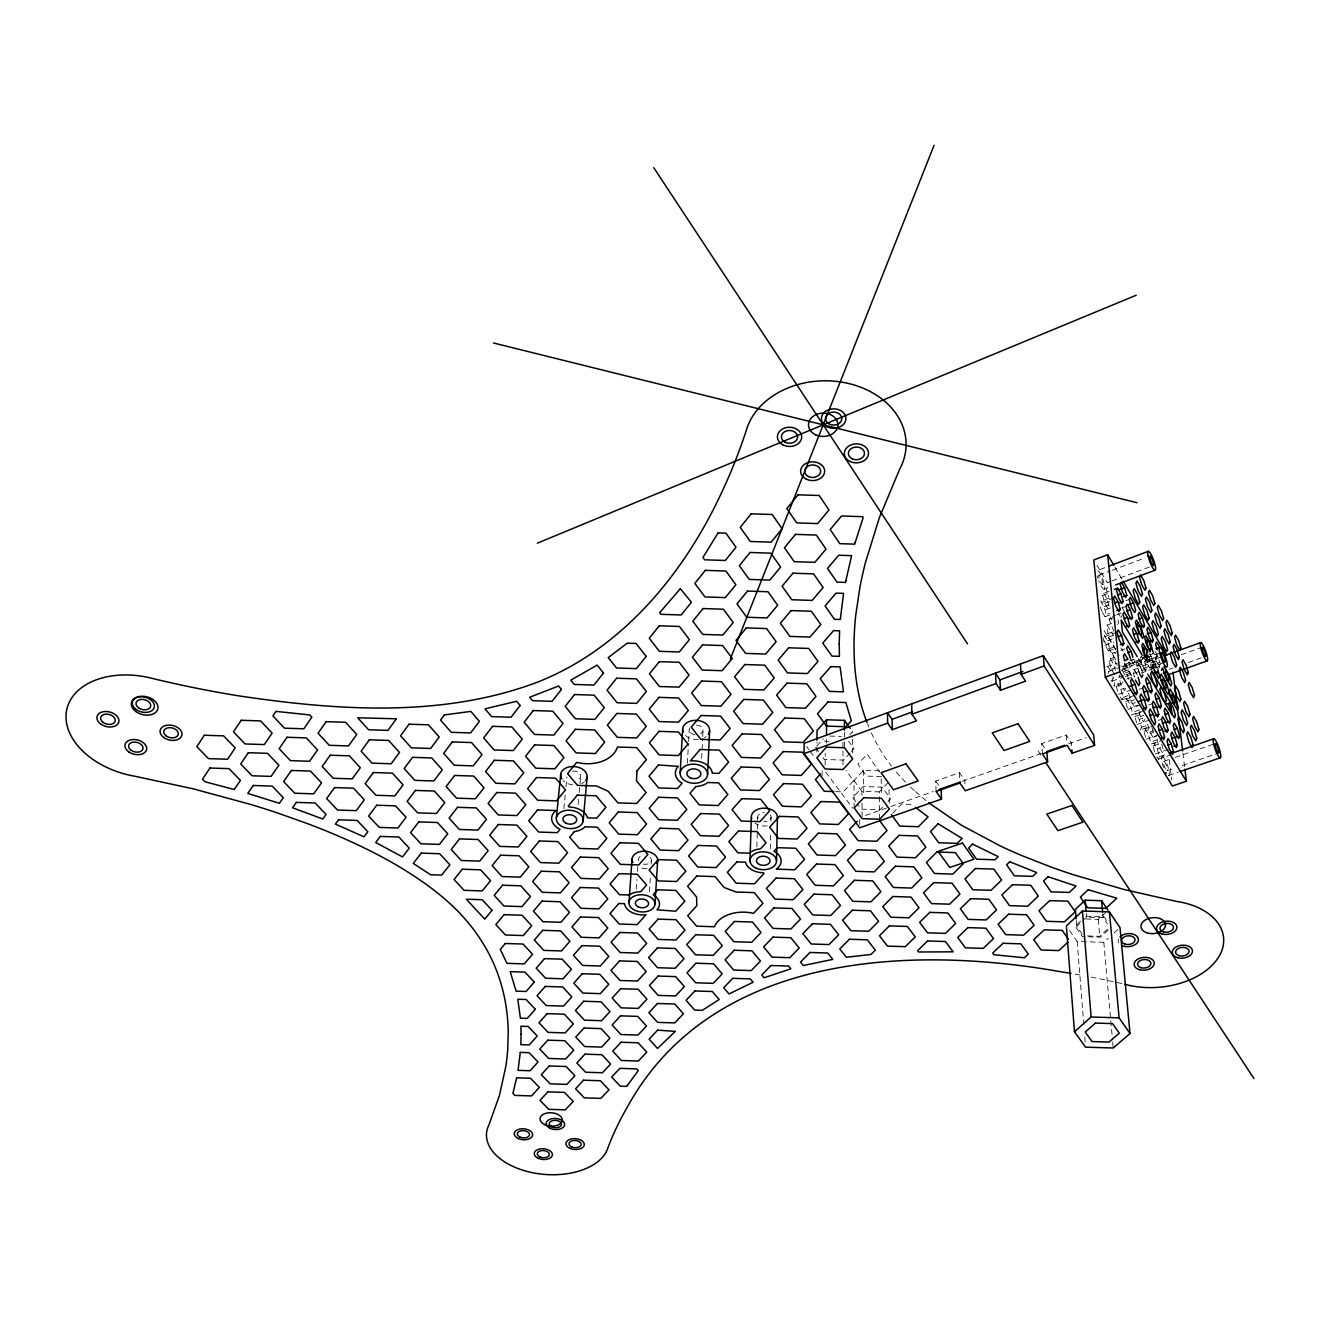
<?xml version="1.0" encoding="UTF-8"?>
<svg xmlns="http://www.w3.org/2000/svg" width="1320" height="1320" viewBox="0 0 1320 1320"><rect width="100%" height="100%" fill="white"/><g stroke="black" fill="none" stroke-linecap="round" stroke-linejoin="round"><path stroke-width="0.75" stroke-dasharray="5 3.75" d="M826.485 743.242L826.501 739.332M822.079 776.028L822.112 770.863M825.132 765.055L825.198 753.324M816.849 751.954L816.932 742.17M770.335 848.892L770.715 833.019M770.995 821.106L771.094 817.13M756.855 846.895L757.301 831.022M757.35 829.042L757.696 817.13M701.662 758.307L702.653 738.408M702.751 736.411L703.032 730.438M687.39 763.29L688.462 743.391M688.561 741.394L689.221 729.448M649.39 891.825L650.413 876.001M651.189 864.138L651.437 860.195M636.24 889.234L636.916 879.351M637.477 871.447L638.022 863.528M578.111 804.358L579.018 794.426M579.199 792.445L580.668 776.572M563.871 808.714L565.207 794.821M565.983 786.885L566.94 776.968M1156.815 756.591L1158.448 759.231L1159.472 756.64L1157.244 748.77L1154.01 743.473L1157.508 742.252M1154.637 751.971L1152.97 746.047L1154.01 743.473M1147.575 724.135L1149.786 731.973L1153.053 737.303L1154.076 734.778M1145.611 737.303L1143.945 731.362L1145.017 728.821L1150.297 726.973M1140.397 729.894L1141.486 727.353L1139.259 719.433L1135.943 714.005L1141.239 712.14M1144.72 719.433L1143.648 721.941L1140.348 716.545L1138.137 708.675M1160.247 664.141L1159.257 666.418L1141.14 673.134M1136.619 722.881L1134.837 716.512L1135.943 714.005M1156.98 654.605L1155.924 656.931L1158.184 664.834M1128.583 693.033L1130.811 700.953L1134.144 706.398L1135.233 703.939M1153.218 668.811L1151.024 661.122L1152.063 658.845L1156.336 668.035M1142.575 650.974L1147.344 661.93L1148.367 659.703L1146.238 652.195M1130.959 659.719L1133.418 663.779L1147.245 658.795L1148.284 656.518L1147.195 652.674M1127.395 707.899L1125.613 701.497L1126.752 699.022L1132.082 697.125M1139.424 673.761L1137.246 666.088L1138.318 663.795L1158.085 656.552L1159.702 662.244M1120.234 697.108L1121.934 699.88L1123.089 697.389L1120.861 689.419L1117.462 683.875L1122.808 681.945M1140.101 674.668L1136.223 664.042L1137.328 661.699L1140.628 667.194L1142.295 673.084M1134.457 676.88L1133.121 672.111L1134.226 669.735L1137.576 675.262L1134.045 676.533M1125.647 688.248L1124.508 690.673L1121.142 685.162L1118.914 677.226L1120.07 674.817M1140.249 658.383L1141.305 656.139L1144.473 661.468L1146.618 669.025L1145.595 671.319L1142.394 665.989L1140.249 658.383L1153.911 653.449L1156.072 661.072L1159.818 667.59M1133.418 663.779L1134.491 661.501L1132.329 653.829M1123.683 671.55L1129.045 669.636L1130.168 667.243L1128.385 660.874M1117.628 691.135L1116.291 686.317L1117.462 683.875M1137.328 661.699L1123.287 666.765L1122.149 669.124L1136.223 664.042M1117.297 665.395L1114.773 661.237L1112.545 653.334L1113.717 651.024L1115.4 653.796M1114.773 674.767L1111.374 669.19L1109.13 661.204L1110.334 658.845L1119.211 655.628M1105.912 646.717L1108.486 650.925L1109.674 648.598L1107.464 640.695L1104.048 635.085L1112.909 631.851M1120.911 617.644L1122.016 615.499M1117.628 624.673L1118.749 622.495L1117.132 616.754M1113.783 631.224L1109.097 619.294L1110.268 617.1L1115.482 615.169M1102.53 612.546L1105.054 616.737L1106.243 614.542L1109.741 613.255M1107.595 587.284L1106.44 589.363L1108.585 597.019M1103.751 593.356L1107.084 598.933L1109.245 606.622L1108.091 608.784L1104.741 603.207L1102.563 595.485L1103.751 593.356L1108.948 591.426M816.799 746.014L823.284 738.82M849.849 734.613L852.605 731.593L852.637 737.467M850.162 752.961L843.629 760.089L824.422 759.462L819.967 753.456M851.466 751.542L854.073 748.688L848.562 741.114M854.155 807.939L854.007 780.598L863.544 770.335L881.067 770.896M879.697 819.225L879.301 791.901L888.904 781.72M882.766 807.015L880.159 809.754L861.316 809.143L857.637 804.193M887.964 801.537L890.571 798.798L882.073 787.132L863.082 786.522L852.736 797.577L856.416 802.543M892.716 813.334L901.857 803.781L912.483 804.919M1080.568 921.195L1075.189 926.178L1082.416 936.639L1100.319 937.2L1111.176 927.316M1082.251 934.197L1076.757 926.244L1080.981 922.35M1082.383 921.047L1086.607 917.136L1103.107 917.664L1107.447 924.082M1086.03 919L1098.24 919.397L1106.671 911.641M1087.449 935.929L1099.725 936.326L1108.206 928.587M1069.612 930.583L1077.169 941.474L1103.817 942.315L1108.239 938.305M1114.13 932.959L1120.003 927.63M1104.791 567.683L1097.25 570.537A9.966 2.195 69.8 0 1 1102.711 578.903A9.966 2.195 69.8 0 1 1104.213 589.198L1107.991 587.779M1098.999 575.19L1110.318 570.949M1112.199 570.24L1144.275 558.195M1102.447 584.545A4.983 1.089 69.8 0 0 1100.781 577.219A4.983 1.089 69.8 0 0 1098.982 577.83A4.983 1.089 69.8 0 0 1102.447 584.545L1110.021 581.707M1111.918 580.998L1151.551 566.181M1102.563 595.485L1109.526 592.894M1109.427 597.927L1100.698 601.178L1104.064 606.788L1106.243 614.542M1101.243 602.679L1113.519 598.125M1104.741 603.207L1109.955 601.26M1104.064 606.788L1111.044 604.197M1125.778 600.732L1129.21 599.462M1110.45 607.893L1101.688 611.143L1099.494 603.339M1122.528 607.645L1125.993 606.358M1105.054 616.737L1110.318 614.807M1116.588 614.839L1122.445 612.612M1109.097 619.294L1116.076 616.72M1115.796 649.457L1108.354 637.164L1107.133 625.119L1115.911 621.885M1104.625 636.735L1117.05 632.181M1108.354 637.164L1113.634 635.233M1107.464 640.695L1114.525 638.121M1105.071 645.315L1113.948 642.064M1109.674 648.598L1114.971 646.668M1108.486 650.925L1115.582 648.334M1112.545 653.334L1124.92 648.846M1109.13 661.204L1116.274 658.63M1106.985 666.6L1117.281 663.135M1143.005 655.529L1148.103 653.68L1150.066 660.066L1148.994 662.442L1145.628 656.815M1129.87 660.611L1133.385 659.323L1132.279 661.683L1121.67 665.511M1144.193 656.634L1153.878 653.136M1111.374 669.19L1120.301 665.973M1134.491 661.501L1148.284 656.518M1108.668 671.467L1120.003 667.375M1121.901 666.699L1159.686 653.053M1148.367 659.703L1158.02 656.221M1121.291 670.444L1130.168 667.243M1147.344 661.93L1160.907 657.046M1137.246 666.088L1151.024 661.122M1142.394 665.989L1156.072 661.072M1125.382 672.919L1140.628 667.194M1152.756 668.332A4.818 1.023 70.3 0 1 1152.657 665.016L1160.28 662.277M1181.301 654.72L1202.322 647.146M1118.914 677.226L1124.244 675.312M1126.026 674.668L1133.121 672.111M1138.318 663.795L1141.536 669.141L1155.247 664.207M1112.051 681.219L1123.402 677.143M1125.284 676.451L1163.101 662.871M1126.966 679.058L1132.279 677.16M1123.205 682.688L1113.75 686.087A10.312 2.359 70.3 0 0 1112.958 676.665M1116.291 686.317L1123.452 683.743M1169.19 669.322L1173.001 667.953M1188.297 662.475L1205.506 656.304M1120.861 689.419L1124.426 688.132M1118.535 694.337L1131.075 689.865M1139.193 689.255L1142.724 688M1123.089 697.389L1130.217 694.848M1121.934 699.88L1136.239 694.782M1125.613 701.497L1132.741 698.973M1130.811 700.953L1134.342 699.699M1126.752 699.022L1130.101 704.5L1135.431 702.619M1134.144 706.398L1137.675 705.144M1127.841 709.483L1140.332 705.061M1148.697 704.929L1152.211 703.692M936.078 791.439L935.715 781.11L959.458 772.712L964.821 780.417L964.97 783.865M1042.437 753.967L1041.678 743.606L1066.18 734.943L1071.312 742.896L1071.741 748.06M1139.44 709.945L1132.329 712.453L1130.101 704.5M1131.224 714.962L1145.463 709.929M1134.837 716.512L1141.932 714.005M1140.348 716.545L1143.879 715.308M865.491 815.43L888.772 807.23M890.72 806.536L933.372 791.505M962.313 781.308L1041.529 753.39M1068.573 743.853L1086.228 737.632M1139.259 719.433L1142.79 718.179M1137.064 724.465L1149.489 720.093M1158.085 720.439L1161.583 719.202M1141.486 727.353L1148.549 724.861M1142.163 729.267L1152.805 725.538M1143.945 731.362L1149.241 729.498M1149.786 731.973L1153.301 730.752M1145.017 728.821L1148.301 734.184L1153.581 732.336M1146.172 739.283L1158.547 734.959M1153.053 737.303L1156.551 736.065M1157.574 739.612L1150.528 742.071L1148.301 734.184M1151.238 744.018L1161.831 740.338M1152.97 746.047L1159.999 743.589M1157.244 748.77L1160.758 747.565M1155.181 753.934L1169.272 749.051M1159.472 756.64L1166.484 754.215M1163.679 767.679A9.982 2.211 70.8 0 1 1162.145 756.607L1165.972 755.287M1158.448 759.231L1172.506 754.363M1163.794 761.327L1173.332 758.027M1175.245 757.366L1215.341 743.539M1167.061 770.748L1174.717 768.124M1182.357 765.501L1218.64 753.027M1168.711 775.467L1178.265 772.183M881.578 776.572L866.613 776.094L857.934 764.214L867.174 754.231L879.549 771.886M854.007 780.598L861.927 791.34L879.301 791.901M835.642 791.637L843.232 791.868L853.545 780.763L845.922 770.418M1085.964 916.212L1104.032 916.789L1107.101 921.294M829.752 736.065L841.368 736.444M829.191 741.724L825.247 741.609L822.904 738.408M925.914 800.563L914.166 790.449M825.677 772.134L852.687 808.12M806.553 746.526L808.945 749.743M810.15 751.361L814.935 757.779M815.496 747.45L818.845 751.954M935.715 781.11L938.966 785.713M1038.097 750.932L1041.48 756.079M1041.678 743.606L1044.796 748.341M1110.334 658.845L1113.734 664.422L1115.4 670.379M1123.287 666.765L1126.603 672.243L1128.814 680.081M1104.18 640.843L1115.911 660.099M1122.297 670.61L1125.498 675.873M1125.647 664.026L1129.045 669.636M1124.293 663.481L1131.735 675.757M1104.064 630.531L1115.73 649.803M1124.227 663.812L1131.652 676.071M1107.133 625.119L1113.486 635.63M1120.911 647.922L1123.023 651.42M1129.375 661.947L1137.856 675.988M1110.268 617.1L1111.935 619.872M1143.268 656.931L1150.628 669.256M1138.285 658.416L1146.734 672.507M1144.803 654.72L1147.245 658.795M1118.452 613.536L1120.086 616.275M1096.953 565.24L1107.397 582.796M1122.016 607.398L1124.112 610.913M1149.176 653.087L1158.58 668.893M1157.359 668.151L1154.059 662.59L1152.987 664.966L1154.356 669.751M1154.918 651.206L1158.613 657.376M1114.889 567.088L1122.149 579.431M868.774 726.99L867.586 724.053M1141.536 669.141L1142.609 672.969M1161.699 744.084L1163.349 749.925L1162.342 752.482L1159.125 747.219L1156.914 739.398M1151.881 726.957L1153.532 732.814M1102.843 637.379L1104.51 643.335M1182.901 752.977L1184.65 767.118M1169.289 759.775L1171.665 779.971M1102.777 913.902L1103.107 917.664M1103.817 942.315L1112.479 1039.896M1112.661 1041.926L1113.205 1048.014M1098.24 919.397L1099.725 936.326M1086.294 913.374L1086.607 917.136M1066.18 734.943L1066.741 741.84M1076.295 920.601L1076.757 926.244M1077.169 941.474L1083.819 1024.799M1084.793 1036.992L1085.436 1045.11M959.458 772.712L959.904 783.04M889.053 789.541L889.284 803.203M881.182 778.717L881.413 794.343M863.544 770.335L863.775 795.729M861.927 791.34L861.96 795.25M862.026 803.055L862.125 816.717M859.683 819.538L859.749 827.788M852.637 739.414L852.72 757.02M844.486 732.088L844.503 739.909M844.503 741.873L844.503 747.747M842.968 742.17L843.001 769.543M646.866 868.445A12.837 8.613 3.8 0 1 640.398 867.768M649.918 857.224A6.583 4.422 3.8 0 1 650.48 862.372A6.583 4.422 3.8 0 1 643.451 864.138M638.583 860.937A6.583 4.422 3.8 0 1 643.615 855.492M767.217 825.874A13.051 8.943 1.5 0 1 755.089 823.251M770.286 815.017A6.699 4.587 1.5 0 1 770.005 819.703A6.699 4.587 1.5 0 1 763.851 821.683M758.027 818.466A6.699 4.587 1.5 0 1 764.263 812.526M584.413 781.852A13.283 9.174 5.5 0 1 581.641 783.601M572.698 784.839A13.283 9.174 5.5 0 1 563.178 780.615M572.467 771.078A6.814 4.702 5.5 0 1 580.255 774.394A6.814 4.702 5.5 0 1 577.269 780.037M706.183 736.56A13.513 9.553 3.1 0 1 704.385 737.698M698.28 739.414A13.513 9.553 3.1 0 1 684.75 734.745M696.564 725.043A6.93 4.901 3.1 0 1 702.884 729.019A6.93 4.901 3.1 0 1 699.534 734.299M694.98 734.745A6.93 4.901 3.1 0 1 689.667 727.98M871.332 732.814A295.564 211.15 -7.4 0 0 887.106 760.32L887.7 761.029A295.07 210.969 -7.3 0 0 891.544 766.194M914.216 790.433A295.07 210.969 -7.3 0 1 910.47 786.951M905.652 782.199A295.07 210.969 -7.3 0 1 894.597 769.989M1075.123 974.143A595.221 327.046 -0.2 0 1 1083.176 975.595M1091.195 977.114A595.221 327.046 -0.2 0 1 1122.792 983.812M1118.7 942.727A10.164 6.534 -4.8 0 1 1118.452 939.064M1112.067 677.869A5.164 1.188 70.3 0 1 1112.199 681.136A5.164 1.188 70.3 0 1 1110.417 679.42M1108.371 673.365A5.164 1.188 70.3 0 1 1108.965 671.55M1165.494 768.982A4.983 1.105 70.8 0 1 1163.497 761.986A4.983 1.105 70.8 0 1 1165.873 764.148A4.983 1.105 70.8 0 1 1167.243 770.583M1152.657 665.016A4.818 1.023 70.3 0 1 1154.769 668.135M1104.213 589.198A9.966 2.195 69.8 0 1 1098.751 580.849M1097.778 577.945A9.966 2.195 69.8 0 1 1097.25 575.965M1151.832 668.943A9.636 2.062 70.3 0 1 1151.056 660.479A9.636 2.062 70.3 0 1 1155.94 668.316M1162.145 756.607A9.982 2.211 70.8 0 1 1167.853 766.375A9.982 2.211 70.8 0 1 1168.183 775.401M1107.166 666.6A10.312 2.359 70.3 0 1 1110.83 671.368"/><path stroke-width="1.5" d="M826.518 735.421L826.601 719.779L844.453 720.357L850.278 728.392M816.948 740.223L817.03 730.438L826.601 719.779M804.012 753.654L804.144 743.325L1043.344 655.594L1093.686 735.009L1094.626 745.371L1072.17 753.241L1067.022 745.288L1042.437 753.967L1047.634 761.855L965.283 790.746L959.904 783.04L936.078 791.439L941.506 799.095L859.749 827.788L804.012 753.654L887.65 723.112L887.469 712.767L892.089 719.317L892.287 729.663L916.525 720.836L911.939 714.236L911.658 703.89M776.506 860.805L777.447 817.13M750.007 860.788L751.344 817.13M707.569 774.543A13.728 9.553 3 0 0 687.605 765.039A13.728 9.553 3 0 0 686.433 781.539A13.728 9.553 3 0 0 707.569 774.543L709.615 730.736M680.163 772.942L682.638 729.135M654.951 904.266A13.018 8.58 3.7 0 0 636.042 895.471A13.018 8.58 3.7 0 0 634.87 910.305A13.018 8.58 3.7 0 0 654.951 904.266L657.657 860.772M628.963 902.5L632.065 859.006M583.176 820.941A13.497 9.157 5.4 0 0 564.168 810.777A13.497 9.157 5.4 0 0 561.99 826.501A13.497 9.157 5.4 0 0 583.176 820.941L587.087 777.265M556.38 817.938L560.703 774.279M1177.242 745.107L1176.285 747.648L1173.084 742.368L1170.856 734.547L1171.847 732.039L1175.031 737.319L1177.242 745.107L1173.777 746.311M1173.496 751.789L1172.506 754.363L1169.272 749.051L1167.028 741.147L1168.035 738.589L1171.269 743.919L1173.496 751.789L1169.982 752.994M1179.585 736.114L1178.645 738.606L1175.476 733.359L1173.265 725.604L1174.239 723.145L1177.39 728.392L1179.585 736.114L1176.136 737.303M730.372 658.828L934.098 145.249M1168.051 729.894L1167.061 732.402L1163.811 727.072L1161.583 719.202L1162.606 716.727L1165.824 722.073L1168.051 729.894L1164.553 731.115M1170.559 721.099L1169.57 723.574L1166.368 718.261L1164.157 710.473L1165.164 708.048L1168.349 713.361L1170.559 721.099L1167.094 722.32M1164.62 737.154L1163.597 739.728L1160.33 734.349L1158.085 726.412L1159.109 723.888L1162.375 729.267L1164.62 737.154L1161.089 738.391M1175.41 702.058L1174.47 704.434L1171.335 699.188L1169.157 691.548L1170.114 689.221L1173.249 694.468L1175.41 702.058L1172.011 703.263M1158.745 714.499L1157.722 716.991L1154.439 711.579L1152.211 703.692L1153.251 701.25L1156.518 706.645L1158.745 714.499L1155.231 715.737M1161.418 705.919L1160.412 708.361L1157.178 702.982L1154.95 695.178L1155.99 692.769L1159.224 698.148L1161.418 705.919L1157.953 707.157M1168.299 681.664L1169.272 679.355L1167.111 671.814L1163.25 673.2M1166.467 687.043L1165.494 689.386L1162.326 684.073L1160.148 676.417L1161.138 674.107L1164.306 679.42L1166.467 687.043L1163.052 688.264M1166.27 670.312L1165.263 672.672L1167.507 680.542M1161.468 670.362L1162.491 668.003M1149.341 698.923L1148.268 701.382L1144.951 695.92L1142.724 688L1143.796 685.575L1147.097 691.036L1149.341 698.923L1145.809 700.178M1146.552 707.421L1145.463 709.929L1142.113 704.434L1139.87 696.432L1140.958 693.973L1144.291 699.468L1146.552 707.421L1142.988 708.691M1152.195 690.574L1151.139 692.983L1147.872 687.538L1145.645 679.701L1146.717 677.325L1149.984 682.77L1152.195 690.574L1148.697 691.812M1137.361 692.307L1136.239 694.782L1132.857 689.221L1130.597 681.186L1131.735 678.744L1135.101 684.321L1137.361 692.307L1133.797 693.577M1142.84 675.048L1141.767 677.424L1140.101 674.668M1150.099 650.991L1151.122 648.747L1148.961 641.14L1145.545 642.378M1153.251 640.183L1152.245 642.394L1149.06 637.015L1146.899 629.442L1147.938 627.264L1151.106 632.643L1153.251 640.183L1149.852 641.421M1147.558 638.715L1146.486 641.009L1148.746 648.945M1139.044 640.992L1137.955 643.236L1134.672 637.741L1132.494 629.986L1133.583 627.775L1136.85 633.27L1139.044 640.992L1135.58 642.246M1140.826 635.382L1141.882 633.171L1139.721 625.531L1136.289 626.785M1144.522 625.399L1143.483 627.577L1140.265 622.132L1138.104 614.526L1139.16 612.397L1142.378 617.826L1144.522 625.399L1141.123 626.654M1138.038 622.628L1136.932 624.888L1139.193 632.857M1123.832 643.434L1122.676 645.744L1119.294 640.117L1117.05 632.181L1118.222 629.904L1121.604 635.53L1123.832 643.434L1120.284 644.721M1129.689 625.267L1128.567 627.495L1125.25 621.934L1123.056 614.146L1124.178 611.968L1127.495 617.529L1129.689 625.267L1126.207 626.554M1132.56 617.43L1131.455 619.591L1128.171 614.064L1125.993 606.358L1127.099 604.213L1130.382 609.757L1132.56 617.43L1129.095 618.684M1120.218 609.378L1119.08 611.572L1115.714 605.946L1113.519 598.125L1114.674 595.98L1118.024 601.606L1120.218 609.378L1116.72 610.682M1123.105 601.491L1121.984 603.636L1118.667 598.042L1116.472 590.304L1117.611 588.192L1120.928 593.785L1123.105 601.491L1119.64 602.778M1126.785 595.337L1125.679 597.448L1122.396 591.888L1120.218 584.232L1121.34 582.153L1124.623 587.713L1126.785 595.337L1123.353 596.607M820.578 773.933L815.446 779.542L824.257 791.257L833.745 791.571M857.257 821.287L849.618 829.372L858.115 840.659L876.711 841.252L886.99 830.577L879.78 820.826M1108.074 910.355L1101.59 900.718L1085.188 900.191L1075.404 909.315L1076.147 918.72M1082.416 911.014L1066.362 925.914L1074.464 1031.728L1085.601 1047.156L1113.205 1048.014L1130.019 1033.494L1120.003 927.63L1109.41 911.872L1082.416 911.014L1091.145 1017.01L1074.464 1031.728M1067.979 942.199L1058.888 950.565L1041.084 950.004L1033.725 939.675L1044.268 929.824L1062.237 930.385L1068.457 939.328M537.339 543.18L1136.207 295.234M1113.849 565.323L1107.628 554.746L1093.818 559.961L1105.285 677.127L1172.374 786.027L1186.383 781.259L1184.898 769.131M1108.569 566.264L1148.186 551.364M1115.549 584.958L1155.181 570.174M1114.146 589.479L1117.611 588.192M1119.476 589.628L1124.623 587.713M1117.462 595.072L1120.928 593.785M1114.525 602.91L1118.024 601.606M1128.418 604.741L1133.55 602.861L1135.695 610.451L1134.622 612.595L1131.372 607.101L1129.21 599.462L1130.299 597.349L1133.55 602.861M1126.933 611.028L1130.382 609.757M1124.013 618.799L1127.495 617.529M1138.962 619.08L1142.378 617.826M892.089 719.317L912.532 711.843M1020.459 663.993L1021.152 674.355L1025.557 681.153L1000.527 690.261L999.916 679.899L1022.934 671.484M1118.073 636.817L1121.604 635.53M911.939 714.236L996.072 683.512L995.478 673.15L999.916 679.899M1021.152 674.355L1044.12 665.973L1043.344 655.594M1133.385 634.524L1136.85 633.27M1138.45 634.425L1141.882 633.171M1147.228 634.062L1151.106 632.643M1127.643 652.74L1131.174 651.453L1132.841 657.36M1142.658 650.083L1146.106 648.829L1147.195 652.674M1147.707 649.985L1151.122 648.747M1155.891 648.697L1159.736 647.312L1156.601 641.982L1155.611 644.177L1157.227 649.836M1124.376 660.577L1127.94 659.29L1124.557 653.697L1123.402 656.04L1124.755 660.841M1164.421 655.66L1200.722 642.576M1105.285 677.127L1119.739 671.913L1107.628 554.746M1153.993 673.101L1157.426 671.863L1156.419 674.173L1154.01 670.147M1129.755 686.218L1135.101 684.321M1168.86 674.553L1207.107 660.891A9.702 1.897 70.3 0 0 1203.955 646.899A9.702 1.897 70.3 0 0 1200.655 647.41A9.702 1.897 70.3 0 0 1207.107 660.891M1146.486 684.007L1149.984 682.77M1160.89 680.641L1164.306 679.42M1165.395 680.74L1169.272 679.355M1143.582 692.29L1147.097 691.036M1138.978 701.349L1144.291 699.468M1155.743 699.385L1159.224 698.148M1169.355 695.855L1173.249 694.468M1153.02 707.883L1156.518 706.645M1165.477 704.534L1170.625 702.718L1151.683 671.022M939.13 789.476L960.382 781.985M1047.321 751.344L1064.712 745.222M1149.852 715.688L1153.383 714.45L1155.627 722.37L1154.587 724.911L1151.271 719.466L1149.027 711.496L1150.083 709.005L1153.383 714.45M1164.9 714.565L1168.349 713.361M1162.342 723.294L1165.824 722.073M1158.861 730.488L1162.375 729.267M1173.942 729.597L1177.39 728.392M1171.566 738.523L1175.031 737.319M1167.755 745.123L1171.269 743.919M1173.612 752.647L1213.69 738.787M1180.179 771.523L1220.291 757.779A10.048 2.03 70.7 0 0 1216.991 742.978A10.048 2.03 70.7 0 0 1213.657 744.101A10.048 2.03 70.7 0 0 1220.291 757.779M1091.145 1017.01L1119.112 1017.885L1130.019 1033.494M1130.563 985.627L1131.19 985.759A67.782 43.395 -5.3 0 0 1219.845 954.987A67.782 43.395 -5.3 0 0 1176.153 901.345L1124.359 889.581L1073.094 874.649A780.565 583.737 -17.7 0 1 1049.928 866.613L1021.812 855.574A607.778 447.447 -14 0 1 1000.593 846.103L961.669 825.38L928.686 802.774M493.564 343.002L1136.998 502.722M915.502 807.378L928.059 816.882L918.489 826.716L899.761 826.106L891.412 814.704M887.65 723.112L892.287 729.663M996.072 683.512L1000.527 690.261M653.713 167.64L967.527 643.846M1046.001 762.943L1254 1078.589M1044.12 665.973L1094.626 745.371M1119.739 671.913L1186.383 781.259M1135.365 680.064L1138.715 685.608L1139.803 683.183L1138.137 677.242M1130.597 658.894L1126.702 648.202L1127.824 645.892L1131.174 651.453M1142.212 655.165L1121.175 619.955L1122.445 632.016L1137.229 656.667M1147.789 674.272L1172.077 714.78L1170.625 702.718M1150.397 651.733L1146.882 645.579L1144.704 637.939L1145.76 635.729L1150.875 644.308L1153.119 652.195M1146.106 648.829L1142.872 643.401L1141.816 645.645L1143.995 653.367M1147.806 652.096L1144.457 646.47L1143.368 648.813L1144.72 653.614M1163.993 666.534L1169.503 675.79L1171.747 683.611L1170.757 686.004L1165.164 676.385L1163.003 668.794M1123.188 581.196L1166.781 655.264M867.025 722.568C856.515 695.112 853.099 665.346 854.221 636.091A579.051 405.009 -13 0 1 855.739 615.252L859.766 588.093A719.763 492.904 -15.1 0 1 865.524 562.237L879.4 517.572L899.613 469.326A80.916 63.64 -0.1 0 0 849.816 383.79A80.916 63.64 -0.1 0 0 746.146 430.897A1018.974 745.932 28.7 0 1 718.856 498.399C681.005 577.335 619.888 650.133 536.53 682.522C441.474 718.014 336.666 710.49 238.293 695.788A1048.542 896.115 31.4 0 1 154.044 678.843A74.465 49.731 13.7 0 0 66.627 710.292A74.465 49.731 13.7 0 0 135.085 776.292L193.297 788.848L251.147 804.573A566.709 322.344 10.4 0 1 277.315 812.889L309.028 824.191A474.292 276.375 10.4 0 1 332.953 833.745C367.026 848.182 400.339 865.095 430.106 887.255A258.555 159.06 9.5 0 1 460.383 913.803L460.911 914.447A257.334 158.433 9.6 0 1 482.856 943.107C496.32 964.656 504.454 989.406 507.16 1014.634A493.911 293.865 12.3 0 1 508.216 1031.926L507.771 1048.889A610.401 358.578 13.7 0 1 505.824 1066.428L499.471 1095.352L489.01 1124.755A61.363 36.366 4.5 0 0 533.247 1172.853A61.363 36.366 4.5 0 0 607.876 1147.938A634.211 357.918 -4.6 0 1 626.719 1108.173C710.111 954.657 906.51 944.674 1058.689 971.388A595.221 327.046 -0.2 0 1 1071.081 973.434M1157.805 669.751L1159.62 676.087L1158.58 678.496L1154.356 669.751M1172.968 672.16L1182.654 750.948M1109.41 911.872L1119.112 1017.885M1101.59 900.718L1102.596 912.021M1085.188 900.191L1086.129 911.493M1071.889 749.793L1072.17 753.241M1046.859 751.509L1047.634 761.855M941.127 788.766L941.506 799.095M844.453 720.357L844.47 730.141M632.89 862.488A12.837 8.613 3.8 0 1 644.853 851.235A12.837 8.613 3.8 0 1 656.865 863.329M751.658 818.895A13.051 8.943 1.5 0 1 764.857 808.17A13.051 8.943 1.5 0 1 776.903 819.852M561.825 778.932A13.283 9.174 5.5 0 1 574.2 766.557A13.283 9.174 5.5 0 1 585.701 780.499M683.116 732.088A13.513 9.553 3.1 0 1 697.372 720.423A13.513 9.553 3.1 0 1 708.262 734.415M1124.739 984.258A595.221 327.046 -0.2 0 1 1130.547 985.644M1119.921 936.87A10.164 6.534 -4.8 0 1 1134.408 934.609A10.164 6.534 -4.8 0 1 1136.091 943.948A10.164 6.534 -4.8 0 1 1121.439 945.301M1166.27 773.19A9.982 2.211 70.8 0 1 1165.923 772.596M521.087 1034.319L520.839 1044.664L529.27 1044.928L537.256 1036.002L528.148 1026.448L520.905 1026.217L521.087 1034.319M839.223 643.682L839.438 656.337L831.996 656.106L822.739 643.104L833.563 630.63L839.586 630.828L839.223 643.682M636.999 770.913L636.487 780.829L646.09 792.511L636.751 803.5L617.909 802.89L608.223 791.29L596.491 785.977L577.516 785.367L567.583 773.619L576.708 762.382A32.653 22.902 5.4 0 0 617.463 747.021L636.735 747.648L646.453 759.643L636.999 770.913M840.493 617.875L840.345 619.492L834.454 619.311L825.082 605.946L836.071 593.125L843.595 593.373L840.493 617.875M520.311 1052.386L518.017 1070.355L530.129 1070.734L538.032 1062.006L529.039 1052.667L520.311 1052.386M845.872 580.75L845.543 582.417L836.995 582.136L827.508 568.409L838.678 555.241L851.598 555.654L845.872 580.75M516.631 1077.813L512.903 1093.372L514.915 1095.402L531.547 1095.914L539.368 1087.383L530.475 1078.258L516.631 1077.813M855.211 542.487L854.733 544.154L839.801 543.659L830.197 529.551L841.516 515.988L862.537 516.681L863.164 517.621L855.211 542.487M1196.712 738.358L1195.788 740.883L1192.62 735.587L1190.376 727.732L1191.316 725.241L1194.468 730.554L1196.712 738.358M1193.131 744.991L1192.191 747.565L1188.99 742.219L1186.729 734.299L1187.67 731.759L1190.871 737.105L1193.131 744.991M1198.89 729.399L1197.982 731.874L1194.847 726.594L1192.62 718.839L1193.544 716.38L1196.662 721.66L1198.89 729.399M1184.32 730.29L1183.363 732.831L1180.13 727.435L1177.852 719.482L1178.842 716.974L1182.06 722.37L1184.32 730.29M1187.604 723.063L1186.647 725.571L1183.446 720.192L1181.202 712.321L1182.159 709.846L1185.36 715.226L1187.604 723.063M1189.947 714.302L1189.006 716.76L1185.839 711.43L1183.611 703.626L1184.551 701.201L1187.719 706.546L1189.947 714.302M1194.468 695.343L1193.561 697.702L1190.458 692.406L1188.264 684.766L1189.171 682.44L1192.274 687.736L1194.468 695.343M1178.38 707.586L1177.407 710.061L1174.157 704.632L1171.912 696.712L1172.902 694.287L1176.136 699.715L1178.38 707.586M1175.427 715.423L1174.437 717.948L1171.153 712.47L1168.893 704.484L1169.899 702.009L1173.166 707.47L1175.427 715.423M1180.889 699.055L1179.931 701.481L1176.73 696.069L1174.486 688.248L1175.46 685.856L1178.661 691.251L1180.889 699.055M1188.247 672.589L1187.34 674.883L1184.222 669.57L1182.043 661.963L1182.967 659.719L1186.07 665.033L1188.247 672.589M1185.607 680.245L1184.683 682.572L1181.532 677.226L1179.337 669.553L1180.278 667.26L1183.413 672.606L1185.607 680.245M1166.434 700.392L1165.411 702.884L1162.095 697.356L1159.818 689.337L1160.857 686.879L1164.157 692.406L1166.434 700.392M1169.058 691.928L1168.051 694.369L1164.768 688.875L1162.507 680.938L1163.53 678.529L1166.797 684.024L1169.058 691.928M1179.304 657.294L1178.364 659.554L1175.212 654.176L1173.034 646.553L1173.991 644.325L1177.126 649.688L1179.304 657.294M1176.648 664.983L1175.691 667.277L1172.506 661.881L1170.312 654.176L1171.285 651.915L1174.453 657.31L1176.648 664.983M1180.806 648.005L1179.866 650.215L1176.747 644.869L1174.585 637.296L1175.526 635.118L1178.645 640.464L1180.806 648.005M1157.326 685.195L1156.27 687.654L1152.921 682.06L1150.644 674.009L1151.716 671.583L1155.049 677.177L1157.326 685.195M1170.263 641.817L1169.289 644.044L1166.104 638.599L1163.91 630.943L1164.9 628.749L1168.068 634.194L1170.263 641.817M1167.589 649.539L1166.599 651.816L1163.382 646.355L1161.171 638.616L1162.178 636.388L1165.378 641.85L1167.589 649.539M1172.243 633.286L1171.285 635.481L1168.134 630.069L1165.956 622.479L1166.929 620.334L1170.081 625.73L1172.243 633.286M1158.416 633.93L1157.392 636.174L1154.142 630.646L1151.931 622.875L1152.97 620.68L1156.221 626.208L1158.416 633.93M1161.121 626.159L1160.115 628.353L1156.897 622.858L1154.686 615.169L1155.709 613.008L1158.927 618.503L1161.121 626.159M1163.597 618.42L1162.606 620.582L1159.422 615.12L1157.244 607.497L1158.25 605.368L1161.418 610.846L1163.597 618.42M1143.648 636.223L1142.559 638.517L1137.576 629.92L1135.414 622.231L1136.487 620.07L1141.404 628.303L1143.648 636.223M1149.159 618.139L1148.086 620.351L1144.803 614.757L1142.592 606.952L1143.664 604.791L1146.931 610.385L1149.159 618.139M1154.851 603.405L1153.828 605.517L1150.611 599.989L1148.416 592.35L1149.456 590.255L1152.674 595.782L1154.851 603.405M1151.865 610.318L1150.825 612.48L1147.575 606.919L1145.364 599.197L1146.42 597.086L1149.67 602.646L1151.865 610.318M1139.77 602.167L1138.681 604.329L1135.365 598.669L1133.138 590.848L1134.243 588.72L1137.559 594.363L1139.77 602.167M1142.509 594.313L1141.437 596.442L1138.137 590.815L1135.926 583.06L1137.015 580.965L1140.299 586.591L1142.509 594.313M1146.007 588.208L1144.968 590.288L1141.701 584.711L1139.506 577.038L1140.579 574.976L1143.83 580.553L1146.007 588.208M718.063 532.9L702.949 557.469L704.649 559.795L725.323 560.472L735.999 547.222L725.901 533.164L718.063 532.9M204.303 735.24L196.812 746.674L208.494 758.62L227.601 759.231L235.208 747.912L223.591 735.851L204.303 735.24M241.197 720.291L233.475 731.874L245.075 743.952L264.297 744.579L272.118 733.111L260.601 720.918L241.197 720.291M209.962 768.025L202.521 779.179L205.112 781.786L234.217 789.509L240.438 780.4L229.003 768.636L209.962 768.025M276.028 711.381L272.959 715.935L284.443 728.178L303.798 728.805L311.85 717.189L309.771 714.945L276.028 711.381M248.358 752.697L240.702 763.983L252.103 775.78L271.111 776.391L278.866 765.22L267.514 753.324L248.358 752.697M627.413 1085.419L626.736 1086.409L620.235 1086.195L611.655 1077.037L619.856 1068.359L636.718 1068.886L638.286 1070.586L627.413 1085.419M253.242 785.482L247.78 793.419L279.378 803.303L283.338 797.692L272.167 786.093L253.242 785.482M287.001 737.269L279.13 748.704L290.45 760.65L309.557 761.26L317.542 749.941L306.289 737.896L287.001 737.269M291.439 770.467L283.635 781.588L294.789 793.237L313.649 793.848L321.552 782.809L310.48 771.078L291.439 770.467M326.172 721.644L318.07 733.227L329.274 745.305L348.496 745.932L356.713 734.464L345.576 722.271L326.172 721.644M296.356 802.395L292.528 807.774L322.757 818.994L326.073 814.44L315.15 802.989L296.356 802.395M330.198 755.221L322.179 766.491L333.217 778.272L352.209 778.882L360.327 767.728L349.354 755.832L330.198 755.221M334.57 787.578L326.634 798.551L337.524 810.051L356.268 810.645L364.303 799.771L353.496 788.172L334.57 787.578M369.369 739.81L361.119 751.228L372.058 763.158L391.165 763.768L399.514 752.466L388.657 740.438L369.369 739.81M396.396 718.789L387.948 730.405L368.593 729.779L357.736 717.799L396.396 718.789M338.498 819.835L335.379 824.109L364.039 836.814L367.834 831.732L357.175 820.429L338.498 819.835M373.362 772.53L365.211 783.651L375.986 795.284L394.845 795.894L403.111 784.872L392.403 773.14L373.362 772.53M409.051 724.202L400.57 735.768L411.394 747.829L430.633 748.457L439.213 737.005L428.456 724.828L409.051 724.202M376.712 805.233L368.643 816.073L379.269 827.409L397.897 828.003L406.065 817.278L395.505 805.843L376.712 805.233M412.566 757.333L404.184 768.587L414.859 780.367L433.834 780.978L442.315 769.824L431.722 757.944L412.566 757.333M444.394 714.912L440.534 720.093L451.258 732.319L470.596 732.946L479.424 721.347L470.827 711.397L444.394 714.912M380.325 836.401L375.721 842.49L402.517 856.928L409.299 848.149L398.887 836.995L380.325 836.401M415.437 790.433L407.137 801.405L417.664 812.889L436.409 813.483L444.79 802.626L434.346 791.043L415.437 790.433M452.281 741.939L443.652 753.34L454.212 765.254L473.319 765.88L482.031 754.578L471.553 742.566L452.281 741.939M418.77 821.914L410.57 832.606L420.948 843.81L439.461 844.404L447.76 833.794L437.448 822.509L418.77 821.914M454.641 775.451L446.127 786.555L456.538 798.171L475.398 798.781L484.011 787.776L473.665 776.061L454.641 775.451M492.508 726.346L483.648 737.896L494.092 749.958L513.315 750.568L522.258 739.134L511.896 726.973L492.508 726.346M520.146 705.49L511.087 717.238L491.617 716.611L484.984 708.856L516.615 701.283L520.146 705.49M421.261 853.132L413.292 863.395L430.485 874.714L441.672 875.077L449.872 864.749L439.709 853.726L421.261 853.132M457.512 807.312L449.097 818.136L459.36 829.471L477.988 830.065L486.502 819.34L476.305 807.906L457.512 807.312M494.356 760.27L485.595 771.523L495.907 783.271L514.882 783.882L523.726 772.744L513.496 760.897L494.356 760.27M533.247 710.539L524.139 722.238L534.468 734.448L553.822 735.075L563.013 723.492L552.766 711.183L533.247 710.539M561.429 689.436L552.106 701.316L532.505 700.689L529.65 697.257L558.607 686.004L561.429 689.436M459.541 838.909L451.209 849.47L461.34 860.524L479.737 861.102L488.153 850.657L478.087 839.504L459.541 838.909M496.749 792.528L488.103 803.484L498.251 814.952L516.994 815.562L525.74 804.688L515.658 793.138L496.749 792.528M534.583 744.909L525.591 756.294L535.771 768.19L554.862 768.801L563.953 757.531L553.839 745.519L534.583 744.909M574.53 694.534L565.174 706.381L575.371 718.756L594.858 719.384L604.296 707.652L594.182 695.178L574.53 694.534M603.52 673.035L593.951 685.08L574.233 684.437L570.768 680.196L597.152 665.082L603.52 673.035M680.344 588.72L659.67 612.661L660.924 614.312L681.186 614.971L691.449 602.25L680.344 588.72M462.313 869.236L454.063 879.532L464.062 890.323L482.245 890.918L490.561 880.704L480.645 869.83L462.313 869.236M498.284 824.505L489.736 835.197L499.752 846.384L518.265 846.978L526.894 836.385L516.945 825.115L498.284 824.505M536.481 777.546L527.587 788.65L537.636 800.25L556.495 800.861L565.471 789.871L555.505 778.156L536.481 777.546M575.322 729.333L566.082 740.866L576.147 752.911L595.369 753.538L604.692 742.104L594.709 729.96L575.322 729.333M616.638 678.216L607.035 690.212L617.1 702.735L636.702 703.379L646.404 691.482L636.421 678.86L616.638 678.216M659.257 625.795L649.259 638.286L659.34 651.304L679.321 651.964L689.419 639.589L679.437 626.456L659.257 625.795M705.292 570.356L694.864 583.374L704.929 596.937L725.323 597.597L735.867 584.711L725.901 571.032L705.292 570.356M751.13 513.81L740.256 527.373L750.304 541.497L771.127 542.173L782.1 528.742L772.167 514.503L751.13 513.81M646.189 656.419L636.356 668.63L616.506 667.986L608.256 657.607L627.182 643.17L636.058 643.451L646.189 656.419M500.593 855.211L492.145 865.623L502.029 876.546L520.311 877.124L528.858 866.794L519.04 855.789L500.593 855.211M537.52 809.935L528.742 820.743L538.659 832.062L557.271 832.656L560.027 829.323A18.183 12.342 5.4 0 1 556.149 810.529L537.52 809.935M616.869 713.443L607.381 725.125L617.331 737.336L636.669 737.946L646.239 726.396L636.388 714.087L616.869 713.443M659.307 661.666L649.44 673.827L659.389 686.515L679.107 687.142L689.073 675.114L679.222 662.31L659.307 661.666M703.098 608.553L692.818 621.208L702.751 634.409L722.881 635.052L733.243 622.529L723.409 609.213L703.098 608.553M750.073 552.486L739.348 565.669L749.265 579.414L769.808 580.09L780.631 567.022L770.814 553.163L750.073 552.486M798.022 494.818L786.819 508.579L796.719 522.902L817.69 523.578L828.976 509.965L819.192 495.511L798.022 494.818M502.557 885.225L494.208 895.389L503.959 906.031L522.027 906.609L530.475 896.544L520.773 885.803L502.557 885.225M539.352 840.988L530.689 851.532L540.474 862.587L558.855 863.181L567.616 852.72L557.914 841.582L539.352 840.988M577.236 795.168L568.227 806.107L568.969 806.982A18.183 12.342 5.4 0 1 587.582 817.872L596.772 818.169L605.863 807.328L596.145 795.779L577.236 795.168M658.977 697.356L649.242 709.186L659.043 721.545L678.513 722.172L688.331 710.457L678.612 697.999L658.977 697.356M702.553 644.903L692.422 657.212L702.223 670.065L722.073 670.708L732.319 658.515L722.601 645.546L702.553 644.903M747.533 591.08L736.972 603.9L746.757 617.265L767.019 617.925L777.678 605.236L767.992 591.739L747.533 591.08M795.481 534.369L784.459 547.734L794.211 561.66L814.902 562.337L826.023 549.104L816.354 535.045L795.481 534.369M492.013 910.322L484.754 919.116L466.29 899.201L482.212 899.712L492.013 910.322M504.091 914.661L495.825 924.577L505.461 934.989L523.297 935.566L531.646 925.732L522.077 915.239L504.091 914.661M541.216 871.233L532.636 881.529L542.289 892.303L560.456 892.881L569.118 882.701L559.531 871.827L541.216 871.233M574.398 831.583L569.663 837.243L579.348 848.413L597.844 849.007L606.837 838.431L597.234 827.178L585.09 826.782A18.183 12.342 5.4 0 1 574.398 831.583M659.027 731.362L649.407 742.88L659.092 754.924L678.315 755.552L688 744.134L678.414 731.989L659.027 731.362M701.63 681.054L691.63 693.033L701.316 705.557L720.902 706.183L730.999 694.32L721.413 681.697L701.63 681.054M746.394 627.908L735.982 640.381L745.635 653.4L765.633 654.043L776.127 641.685L766.573 628.567L746.394 627.908M792.99 573.21L782.133 586.212L791.769 599.742L812.163 600.418L823.119 587.548L813.582 573.87L792.99 573.21M505.312 943.486L500.296 949.426L506.946 963.336L524.288 963.897L532.538 954.294L523.083 944.047L505.312 943.486M541.926 901.164L533.445 911.196L542.998 921.723L560.934 922.284L569.497 912.351L560.027 901.741L541.926 901.164M618.304 811.998L609.18 822.805L618.733 834.108L637.345 834.718L646.569 824.01L637.082 812.608L618.304 811.998M580.338 857.076L571.543 867.487L581.081 878.41L599.362 878.988L608.239 868.675L598.768 857.67L580.338 857.076M658.482 764.957L648.994 776.193L658.564 787.924L677.523 788.535L682.06 783.271A18.497 12.87 3 0 1 678.249 766.359L658.482 764.957M701.135 715.489L691.251 727.171L700.821 739.348L720.142 739.976L730.108 728.426L720.637 716.133L701.135 715.489M744.86 664.537L734.596 676.682L744.134 689.337L763.851 689.981L774.213 677.968L764.775 665.181L744.86 664.537M791.092 610.582L780.384 623.221L789.904 636.405L810.018 637.065L820.809 624.541L811.404 611.242L791.092 610.582M542.702 930.32L534.319 940.104L543.741 950.383L561.479 950.945L569.927 941.243L560.571 930.88L542.702 930.32M580.239 887.486L571.543 897.649L580.965 908.292L599.016 908.87L607.794 898.804L598.438 888.063L580.239 887.486M658.564 797.28L649.209 808.219L658.647 819.67L677.374 820.264L686.829 809.44L677.473 797.89L658.564 797.28M619.955 842.754L610.929 853.297L620.367 864.336L638.748 864.913L647.856 854.469L638.5 843.348L619.955 842.754M700.045 749.512L690.343 760.947A18.497 12.87 3 0 1 712.288 773.173L718.822 773.388L728.64 762.118L719.301 750.139L700.045 749.512M743.787 699.418L733.656 711.232L743.077 723.574L762.531 724.218L772.761 712.503L763.422 700.062L743.787 699.418M788.683 647.79L778.14 660.082L787.529 672.919L807.378 673.563L818.004 661.386L808.714 648.45L788.683 647.79M544.516 958.617L536.233 968.187L545.539 978.219L563.062 978.78L571.428 969.309L562.188 959.178L544.516 958.617M580.536 916.987L571.956 926.887L581.262 937.282L599.098 937.86L607.778 928.043L598.521 917.565L580.536 916.987M618.997 873.642L610.087 883.922L619.41 894.696L629.062 895.009A17.556 11.566 3.7 0 1 640.712 891.726L646.569 885.093L637.312 874.236L618.997 873.642M695.871 786.538L689.981 793.32L699.303 804.903L718.146 805.513L727.848 794.541L718.608 782.859L707.817 782.512A18.497 12.87 3 0 1 695.871 786.538M660.066 828.234L650.809 838.909L660.132 850.08L678.629 850.674L687.967 840.097L678.727 828.844L660.066 828.234M742.137 733.87L732.138 745.387L741.444 757.416L760.65 758.027L770.731 746.625L761.508 734.497L742.137 733.87M787.017 683.133L776.622 695.095L785.895 707.602L805.481 708.23L815.974 696.382L806.784 683.777L787.017 683.133M534.286 982.096L526.119 991.468L516.087 991.155L510.213 971.635L524.947 972.097L534.286 982.096M545.242 986.419L537.042 995.758L546.232 1005.559L563.558 1006.104L571.824 996.864L562.699 986.98L545.242 986.419M581.922 945.615L573.424 955.284L582.631 965.448L600.254 966.009L608.817 956.422L599.692 946.192L581.922 945.615M618.832 903.49L610.038 913.522L619.245 924.033L637.18 924.611L645.991 914.743A17.556 11.566 3.7 0 1 624.476 903.672L618.832 903.49M658.251 859.633L649.11 870.045L658.317 880.935L676.582 881.512L685.806 871.216L676.665 860.227L658.251 859.633M741.147 767.002L731.28 778.222L740.47 789.954L759.445 790.564L769.379 779.46L760.287 767.63L741.147 767.002M700.689 813.549L691.185 824.34L700.392 835.659L719.004 836.253L728.59 825.544L719.466 814.143L700.689 813.549M784.773 718.03L774.527 729.679L783.701 741.856L803.022 742.483L813.367 730.933L804.276 718.658L784.773 718.03M830.874 666.6L820.198 678.727L829.339 691.383L843.496 691.845L840.097 666.897L830.874 666.6M535.309 1009.272L527.241 1018.429L520.393 1018.215L517.803 999.24L526.102 999.504L535.309 1009.272M582.202 973.731L573.804 983.169L582.895 993.085L600.319 993.647L608.784 984.291L599.759 974.292L582.202 973.731M547.107 1013.661L539.005 1022.769L548.081 1032.355L565.207 1032.9L573.375 1023.858L564.366 1014.205L547.107 1013.661M619.773 932.464L611.061 942.249L620.169 952.512L637.89 953.073L646.668 943.371L637.642 933.025L619.773 932.464M657.591 889.845L653.169 894.828A17.556 11.566 3.7 0 1 656.997 909.826L675.724 911.196L684.816 901.147L675.807 890.422L657.591 889.845M697.983 845.46L688.611 855.987L697.702 867.009L716.083 867.586L725.521 857.159L716.512 846.054L697.983 845.46M783.238 751.575L773.124 762.927L782.183 774.807L801.256 775.417L811.453 764.164L802.494 752.202L783.238 751.575M741.823 798.666L732.088 809.606L741.163 821.04L759.891 821.65L769.708 810.81L760.716 799.276L741.823 798.666M827.986 701.959L817.459 713.773L826.501 726.099L845.955 726.726L851.351 720.786L845.872 702.553L827.986 701.959M547.784 1040.176L539.764 1049.086L548.74 1058.458L565.669 1058.986L573.755 1050.159L564.844 1040.721L547.784 1040.176M619.591 960.894L610.995 970.447L619.987 980.48L637.51 981.024L646.173 971.57L637.263 961.455L619.591 960.894M583.72 1001.253L575.421 1010.476L584.397 1020.162L601.623 1020.707L609.988 1011.566L601.078 1001.797L583.72 1001.253M696.828 876.018L687.588 886.281L696.581 897.039L696.828 905.668L687.703 915.684L696.581 926.178L714.516 926.755A30.211 19.734 1.8 0 1 753.522 913.357L762.943 903.309L754.264 892.601L736.065 892.023L724.053 887.452L715.143 876.595L696.828 876.018M658.069 919.149L649.143 929.032L658.135 939.428L675.972 939.989L684.964 930.188L676.054 919.71L658.069 919.149M738.474 831.006L728.871 841.648L737.847 852.803L749.133 853.166A17.869 12.028 1.5 0 1 760.551 848.809L766.012 842.853L757.135 831.6L738.474 831.006M783.486 783.601L773.504 794.673L782.446 806.239L801.289 806.85L811.371 795.894L802.51 784.212L783.486 783.601M826.468 747.153L816.799 757.812L825.115 768.966L843.001 769.543L852.736 758.983L844.503 747.747L826.468 747.153M549.236 1065.982L541.299 1074.678L550.159 1083.852L566.89 1084.38L574.893 1075.75L566.098 1066.51L549.236 1065.982M583.985 1028.065L575.767 1037.074L584.644 1046.545L601.656 1047.09L609.939 1038.164L601.128 1028.61L583.985 1028.065M657.442 947.909L648.631 957.561L657.525 967.708L675.13 968.269L684.024 958.699L675.213 948.47L657.442 947.909M620.697 988.73L612.183 998.052L621.077 1007.853L638.385 1008.397L646.948 999.157L638.154 989.274L620.697 988.73M736.824 861.927L727.353 872.322L736.213 883.195L754.479 883.789L764.033 873.493L763.455 872.768A17.869 12.028 1.5 0 1 745.569 862.207L736.824 861.927M779.476 816.354L769.642 827.145L778.486 838.431L797.098 839.041L807.015 828.349L798.254 816.964L779.476 816.354M547.816 1091.871L539.979 1100.368L548.74 1109.328L565.29 1109.856L573.193 1101.424L564.481 1092.399L547.816 1091.871M584.958 1054.185L576.823 1062.979L585.601 1072.236L602.432 1072.764L610.615 1064.052L601.904 1054.713L584.958 1054.185M620.515 1015.839L612.117 1024.947L620.895 1034.534L638.005 1035.061L646.47 1026.036L637.774 1016.4L620.515 1015.839M695.722 934.758L686.713 944.543L695.491 954.789L713.212 955.35L722.304 945.664L713.608 935.335L695.722 934.758M658.086 976.057L649.39 985.479L658.168 995.395L675.576 995.94L684.354 986.601L675.642 976.618L658.086 976.057M777.315 847.671L773.982 851.268A17.869 12.028 1.5 0 1 776.308 869.137L794.722 869.781L804.507 859.37L795.844 848.265L777.315 847.671M821.007 801.537L810.926 812.46L819.654 823.878L838.365 824.488L848.529 813.664L839.899 802.147L821.007 801.537M583.605 1080.189L575.586 1088.785L584.265 1097.844L600.897 1098.355L608.982 1089.841L600.369 1080.717L583.605 1080.189M621.077 1042.239L612.76 1051.132L621.439 1060.505L638.352 1061.032L646.734 1052.205L638.137 1042.784L621.077 1042.239M657.476 1003.48L648.879 1012.688L657.558 1022.373L674.767 1022.918L683.43 1013.776L674.833 1004.025L657.476 1003.48M734.481 921.459L725.241 931.342L733.904 941.721L751.74 942.282L761.046 932.481L752.466 922.036L734.481 921.459M695.937 963.237L687.01 972.774L695.689 982.789L713.196 983.351L722.188 973.896L713.592 963.798L695.937 963.237M776.044 878.114L766.458 888.376L775.104 899.118L793.254 899.695L802.923 889.548L794.359 878.707L776.044 878.114M818.301 833.217L808.351 843.859L816.981 855.014L835.461 855.607L845.493 845.064L836.946 833.827L818.301 833.217M863.791 797.692L854.155 807.939L862.141 818.664L879.697 819.225L889.399 809.077L881.48 798.254L863.791 797.692M657.607 1030.161L649.11 1039.17L657.509 1048.426L675.328 1031.349L657.607 1030.161M694.864 990.973L686.053 1000.279L694.634 1010.064L702.306 1010.311L719.202 999.504L712.321 991.518L694.864 990.973M734.217 950.251L725.092 959.904L733.656 970.035L751.261 970.596L760.468 961.026L751.971 950.829L734.217 950.251M773.965 907.912L764.511 917.911L773.058 928.405L790.993 928.966L800.514 919.066L792.049 908.49L773.965 907.912M816.519 864.039L806.702 874.418L815.232 885.291L833.497 885.885L843.381 875.605L834.949 864.633L816.519 864.039M732.699 978.318L723.69 987.723L729.003 993.943L753.093 982.245L750.238 978.862L732.699 978.318M813.928 894.184L804.243 904.316L812.674 914.925L830.726 915.502L840.477 905.47L832.128 894.762L813.928 894.184M772.959 937.134L763.62 946.885L772.068 957.132L789.789 957.693L799.194 948.024L790.828 937.695L772.959 937.134M857.505 849.799L847.457 860.293L855.855 871.299L874.22 871.893L884.351 861.481L876.034 850.393L857.505 849.799M770.962 965.497L761.739 975.034L764.033 977.774L790.878 968.814L788.617 966.058L770.962 965.497M854.403 880.291L844.47 890.538L852.786 901.279L870.936 901.857L880.918 891.709L872.701 880.885L854.403 880.291M812.443 923.752L802.873 933.636L811.206 943.998L829.026 944.559L838.662 934.774L830.412 924.33L812.443 923.752M899.002 835.362L888.707 846.005L896.973 857.142L915.453 857.736L925.832 847.192L917.647 835.972L899.002 835.362M809.952 952.462L800.514 962.098L803.303 965.514L832.804 959.393L827.722 953.024L809.952 952.462M895.356 866.233L885.192 876.612L893.376 887.469L911.641 888.063L921.871 877.784L913.77 866.827L895.356 866.233M852.39 910.222L842.606 920.205L850.822 930.682L868.741 931.26L878.608 921.36L870.474 910.8L852.39 910.222M938.091 823.779L930.518 831.501L938.652 842.77L957.247 843.364L962.164 838.447L938.091 823.779M849.42 939.246L839.751 948.997L846.334 957.28L871.002 954.442L875.325 950.136L867.273 939.823L849.42 939.246M892.832 896.511L882.816 906.625L890.901 917.235L908.935 917.796L919.034 907.78L911.031 897.089L892.832 896.511M936.82 851.994L926.425 862.505L934.477 873.493L952.842 874.087L963.32 863.676L955.35 852.605L936.82 851.994M889.35 925.897L879.466 935.764L887.469 946.11L905.289 946.671L915.255 936.903L907.318 926.458L889.35 925.897M933.784 882.634L923.522 892.881L931.491 903.606L949.624 904.183L959.953 894.036L952.083 883.228L933.784 882.634M972.576 844.107L968.616 848.05L976.536 859.188L995.016 859.782L998.201 856.647L972.576 844.107M929.775 912.368L919.66 922.35L927.547 932.827L945.466 933.389L955.647 923.505L947.842 912.945L929.775 912.368M975.464 868.51L964.97 878.872L972.807 889.73L991.056 890.307L1001.616 880.044L993.877 869.105L975.464 868.51M970.695 898.672L960.333 908.77L968.088 919.38L986.122 919.941L996.55 909.942L988.878 899.25L970.695 898.672M927.564 940.962L917.582 950.714L918.538 951.984L953.139 951.835L945.433 941.539L927.564 940.962M1009.75 861.745L1006.632 864.798L1014.337 875.77L1032.686 876.364L1036.662 872.553L1009.75 861.745M967.956 927.614L957.726 937.48L965.399 947.826L983.218 948.387L993.514 938.619L985.908 928.191L967.956 927.614M1012.473 884.697L1001.88 894.927L1009.503 905.635L1027.636 906.213L1038.295 896.082L1030.772 885.274L1012.473 884.697M1008.579 914.199L998.118 924.165L1005.675 934.643L1023.594 935.203L1034.104 925.32L1026.647 914.776L1008.579 914.199M1048.063 876.711L1043.559 881.018L1051.05 891.858L1069.299 892.435L1076.097 886.066L1048.063 876.711M1003.051 943.272L992.739 953.007L993.993 954.723L1024.386 957.775L1028.296 954.145L1020.904 943.849L1003.051 943.272M1049.697 900.603L1039.005 910.701L1046.43 921.294L1064.448 921.855L1075.206 911.856L1067.88 901.18L1049.697 900.603M1088.224 889.746L1080.387 897.072L1087.664 907.78L1105.797 908.358L1116.803 898.227L1088.224 889.746M1095.468 1023.082L1085.222 1032.075L1092.02 1041.546L1108.981 1042.074L1119.261 1033.147L1112.562 1023.611L1095.468 1023.082M905.966 763.802L881.083 772.712L893.442 789.772L918.208 780.978L905.966 763.802M1017.984 723.69L992.244 732.897L1004.074 750.502L1029.682 741.428L1017.984 723.69M962.461 843.067L938.124 851.416L949.756 867.471L973.978 859.221L962.461 843.067M1071.955 805.481L1046.809 814.11L1057.914 830.659L1082.945 822.145L1071.955 805.481M638.088 906.823A6.682 4.405 3.7 0 0 648.598 904.035A6.682 4.405 3.7 0 0 639.177 899.266A6.682 4.405 3.7 0 0 638.088 906.823M755.749 868.016A13.266 8.926 1.5 0 0 776.473 861.647A13.266 8.926 1.5 0 0 757.531 852.637A13.266 8.926 1.5 0 0 755.749 868.016M759.412 864.518A6.798 4.571 1.5 0 0 770.038 861.234A6.798 4.571 1.5 0 0 760.303 856.63A6.798 4.571 1.5 0 0 759.412 864.518M565.884 823.135A6.913 4.702 5.4 0 0 576.675 820.132A6.913 4.702 5.4 0 0 566.791 815.034A6.913 4.702 5.4 0 0 565.884 823.135M690.013 777.727A7.045 4.901 3 0 0 700.887 774.196A7.045 4.901 3 0 0 690.707 769.279A7.045 4.901 3 0 0 690.013 777.727M815.545 434.742A14.718 11.649 -0.1 0 0 837.903 425.04A14.718 11.649 -0.1 0 0 816.139 414.562A14.718 11.649 -0.1 0 0 815.545 434.742M852.175 458.799A8.068 6.336 -1.1 0 0 864.501 453.502A8.068 6.336 -1.1 0 0 852.605 447.827A8.068 6.336 -1.1 0 0 852.175 458.799M808.516 476.569A8.019 6.253 0.3 0 0 820.66 471.356A8.019 6.253 0.3 0 0 808.764 465.745A8.019 6.253 0.3 0 0 808.516 476.569M784.905 442.101A8.118 6.402 1 0 0 797.61 437.464A8.118 6.402 1 0 0 786.077 431.062A8.118 6.402 1 0 0 784.905 442.101M829.422 424.132A8.168 6.484 -0.5 0 0 841.846 418.721A8.168 6.484 -0.5 0 0 829.768 412.912A8.168 6.484 -0.5 0 0 829.422 424.132M850.047 461.472A12.111 9.487 -1.1 0 0 868.527 453.568A12.111 9.487 -1.1 0 0 850.707 445.038A12.111 9.487 -1.1 0 0 850.047 461.472M806.438 479.226A12.028 9.372 0.3 0 0 824.67 471.405A12.028 9.372 0.3 0 0 806.833 462.99A12.028 9.372 0.3 0 0 806.438 479.226M782.578 444.691A12.16 9.603 1 0 0 801.653 437.745A12.16 9.603 1 0 0 784.361 428.142A12.16 9.603 1 0 0 782.578 444.691M827.293 426.888A12.243 9.718 -0.5 0 0 845.922 418.786A12.243 9.718 -0.5 0 0 827.821 410.041A12.243 9.718 -0.5 0 0 827.293 426.888M100.749 724.053A11.236 7.474 14.3 0 0 118.783 722.139A11.236 7.474 14.3 0 0 104.263 711.579A11.236 7.474 14.3 0 0 100.749 724.053M136.059 709.434A11.269 7.59 13.9 0 0 154.225 707.504A11.269 7.59 13.9 0 0 139.755 696.811A11.269 7.59 13.9 0 0 136.059 709.434M163.762 737.5A11.121 7.458 13.2 0 0 181.764 735.619A11.121 7.458 13.2 0 0 167.557 725.142A11.121 7.458 13.2 0 0 163.762 737.5M128.667 751.789A11.088 7.343 13.5 0 0 146.52 749.941A11.088 7.343 13.5 0 0 132.264 739.579A11.088 7.343 13.5 0 0 128.667 751.789M103.158 722.469A7.491 4.983 14.3 0 0 115.17 721.182A7.491 4.983 14.3 0 0 105.484 714.153A7.491 4.983 14.3 0 0 103.158 722.469M138.501 707.833A7.507 5.065 13.9 0 0 150.612 706.53A7.507 5.065 13.9 0 0 140.959 699.418A7.507 5.065 13.9 0 0 138.501 707.833M166.188 735.933A7.409 4.966 13.2 0 0 178.183 734.662A7.409 4.966 13.2 0 0 168.712 727.699A7.409 4.966 13.2 0 0 166.188 735.933M131.06 750.238A7.392 4.901 13.5 0 0 142.956 749.001A7.392 4.901 13.5 0 0 133.452 742.104A7.392 4.901 13.5 0 0 131.06 750.238M135.894 711.529A13.563 9.124 13.9 0 0 157.773 709.219A13.563 9.124 13.9 0 0 140.382 696.349A13.563 9.124 13.9 0 0 135.894 711.529M544.698 1124.591A11.17 6.682 4.5 0 0 562.237 1120.614A11.17 6.682 4.5 0 0 546.431 1113.139A11.17 6.682 4.5 0 0 544.698 1124.591M519.948 1137.097A6.154 3.646 4.8 0 0 529.551 1134.903A6.154 3.646 4.8 0 0 520.822 1130.827A6.154 3.646 4.8 0 0 519.948 1137.097M551.859 1126.868A6.171 3.679 4.4 0 0 561.544 1124.657A6.171 3.679 4.4 0 0 552.816 1120.532A6.171 3.679 4.4 0 0 551.859 1126.868M571.56 1146.866A6.121 3.63 4.1 0 0 581.196 1144.704A6.121 3.63 4.1 0 0 572.566 1140.645A6.121 3.63 4.1 0 0 571.56 1146.866M539.847 1156.897A6.088 3.58 4.5 0 0 549.384 1154.769A6.088 3.58 4.5 0 0 540.755 1150.759A6.088 3.58 4.5 0 0 539.847 1156.897M518.199 1138.484A9.223 5.462 4.8 0 0 532.62 1135.216A9.223 5.462 4.8 0 0 519.503 1129.095A9.223 5.462 4.8 0 0 518.199 1138.484M550.077 1128.27A9.273 5.527 4.4 0 0 564.613 1124.97A9.273 5.527 4.4 0 0 551.529 1118.782A9.273 5.527 4.4 0 0 550.077 1128.27M569.778 1148.251A9.174 5.428 4.1 0 0 584.232 1145.017A9.174 5.428 4.1 0 0 571.312 1138.929A9.174 5.428 4.1 0 0 569.778 1148.251M538.098 1158.267A9.141 5.379 4.5 0 0 552.404 1155.066A9.141 5.379 4.5 0 0 539.467 1149.06A9.141 5.379 4.5 0 0 538.098 1158.267M1177.506 957.676A10.148 6.468 -5.6 0 0 1192.472 950.945A10.148 6.468 -5.6 0 0 1177.077 946.473A10.148 6.468 -5.6 0 0 1177.506 957.676M1139.474 969.689A10.082 6.402 -5 0 0 1154.257 963.039A10.082 6.402 -5 0 0 1138.896 958.601A10.082 6.402 -5 0 0 1139.474 969.689M1161.864 933.9A10.246 6.6 -5.5 0 0 1176.945 927.053A10.246 6.6 -5.5 0 0 1161.369 922.482A10.246 6.6 -5.5 0 0 1161.864 933.9M1179.123 955.697A6.765 4.306 -5.6 0 0 1189.089 951.208A6.765 4.306 -5.6 0 0 1178.826 948.222A6.765 4.306 -5.6 0 0 1179.123 955.697M1141.057 967.725A6.716 4.273 -5 0 0 1150.908 963.303A6.716 4.273 -5 0 0 1140.661 960.349A6.716 4.273 -5 0 0 1141.057 967.725M1125.151 944.179A6.782 4.356 -4.8 0 0 1135.051 939.642A6.782 4.356 -4.8 0 0 1124.689 936.639A6.782 4.356 -4.8 0 0 1125.151 944.179M1163.497 931.887A6.831 4.405 -5.5 0 0 1173.529 927.3A6.831 4.405 -5.5 0 0 1163.151 924.264A6.831 4.405 -5.5 0 0 1163.497 931.887M1147.41 932.976A12.325 7.953 -5.3 0 0 1165.527 924.726A12.325 7.953 -5.3 0 0 1146.766 919.198A12.325 7.953 -5.3 0 0 1147.41 932.976M1159.669 652.674A10.395 2.178 70.3 0 0 1166.698 667.095A10.395 2.178 70.3 0 0 1163.464 652.096A10.395 2.178 70.3 0 0 1159.669 652.674M1161.484 654.967A5.197 1.089 70.3 0 0 1164.982 662.194A5.197 1.089 70.3 0 0 1163.382 654.687A5.197 1.089 70.3 0 0 1161.484 654.967M1215.324 746.179A5.032 1.023 70.7 0 0 1218.64 753.027A5.032 1.023 70.7 0 0 1216.991 745.635A5.032 1.023 70.7 0 0 1215.324 746.179M1202.289 649.555A4.851 0.94 70.3 0 0 1205.506 656.304A4.851 0.94 70.3 0 0 1203.939 649.324A4.851 0.94 70.3 0 0 1202.289 649.555M1148.169 556.034A10.032 2.013 69.9 0 0 1154.984 570.223A10.032 2.013 69.9 0 0 1151.898 556.05A10.032 2.013 69.9 0 0 1148.169 556.034M1149.934 558.393A5.016 1.006 69.9 0 0 1153.333 565.488A5.016 1.006 69.9 0 0 1151.799 558.426A5.016 1.006 69.9 0 0 1149.934 558.393"/></g></svg>
